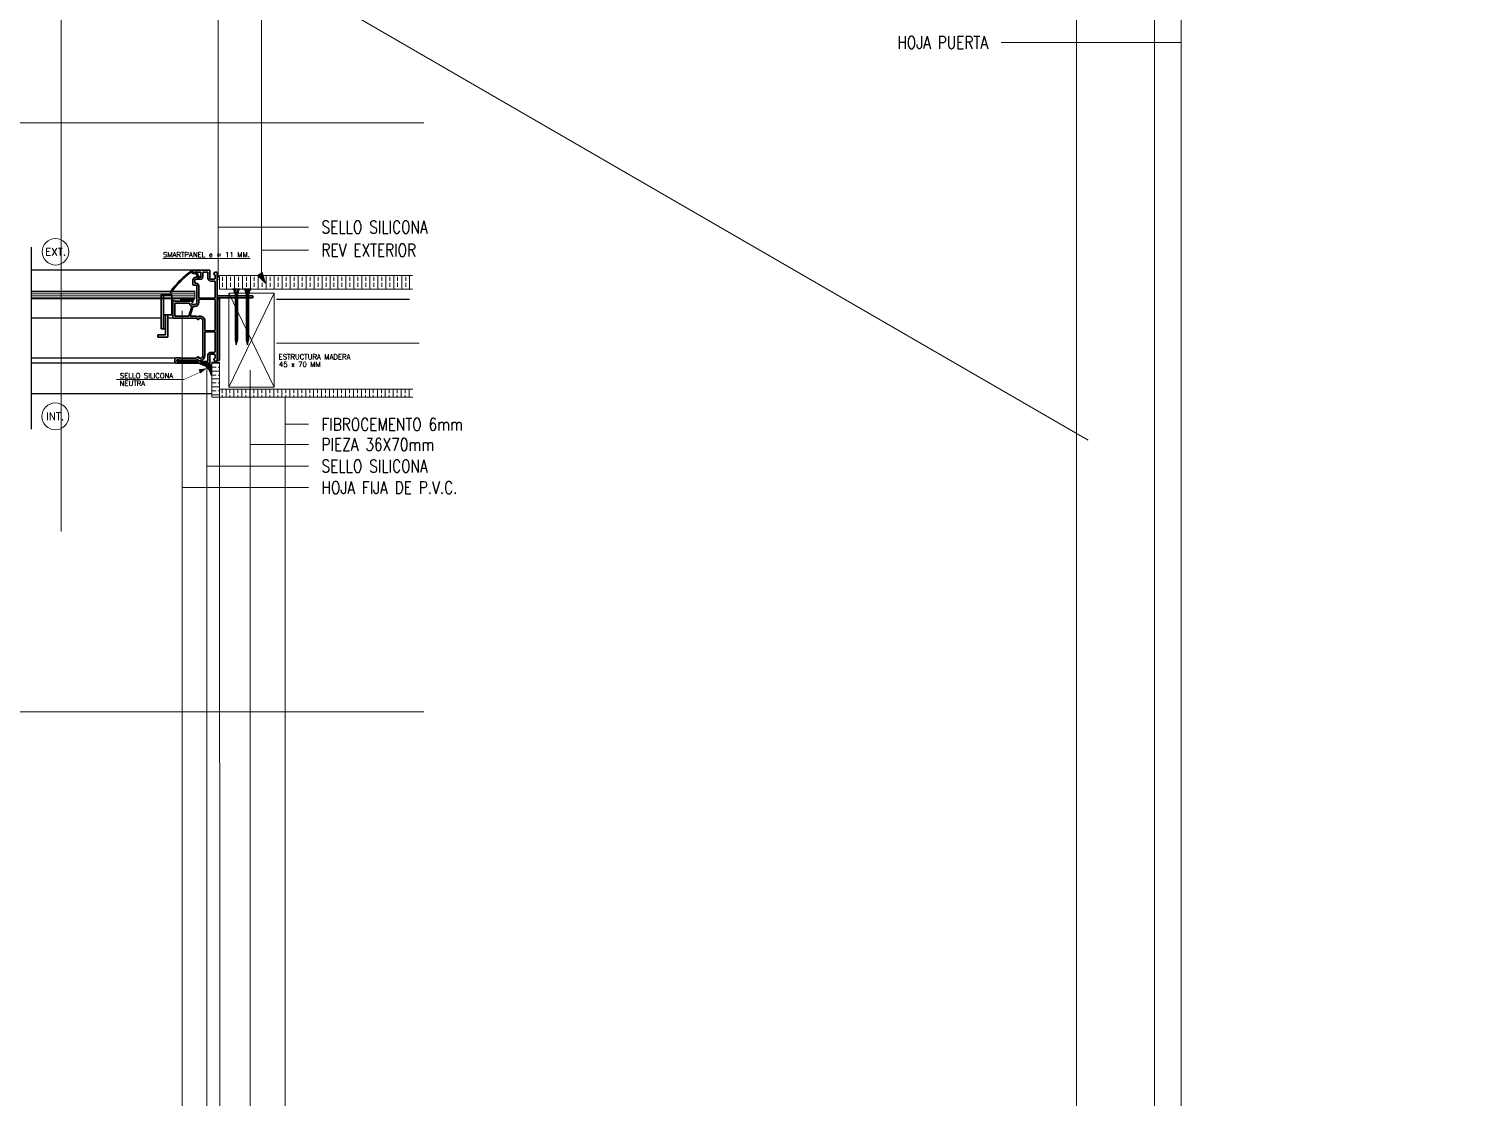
# Model space of a CAD drawing. Header units: metres. Extents: x -2 to 690, y -116 to 73.
# Drawn here: x 183.897 to 185.043, y 31.978 to 32.831 of the extents above; entities that cross this region are included whole.
import ezdxf

# ---------------------------------------------------------------- set-up
doc = ezdxf.new("R2010")
doc.units = ezdxf.units.M
doc.header["$LTSCALE"] = 5
doc.header["$MEASUREMENT"] = 0
doc.layers.get('0').update_dxf_attribs({"color": 30})
for name, color, linetype, lineweight in [('A-ANNO-DIMS', 3, 'Continuous', 18), ('A-ANNO-SYMB', 3, 'Continuous', 18), ('A-ANNO-TEXT', 3, 'Continuous', 18), ('A-DETL-PATT', 8, 'Continuous', 18), ('A-ELEV-MBE1', 7, 'Continuous', 35), ('A-ELEV-MBE2', 4, 'Continuous', 25), ('A-FURN', 8, 'Continuous', 18), ('A-WALL-PATT', 8, 'Continuous', 18), ('A-WALL-STUD', 3, 'Continuous', 18)]:
    doc.layers.add(name, color=color, linetype=linetype, lineweight=lineweight)
doc.styles.add('E-ROMANS', font='romans.shx', dxfattribs={"width": 0.8})
doc.dimstyles.new('E-0100_TICK_12', dxfattribs={"dimscale": 0.001, "dimtxt": 120, "dimasz": 120, "dimexe": 60, "dimexo": 40, "dimgap": 60, "dimtad": 0, "dimzin": 0, "dimdsep": 46, "dimtxsty": 'E-ROMANS', "dimblk": 'OBLIQUE', "dimcen": 60, "dimclrd": 256, "dimclre": 256, "dimclrt": 256, "dimadec": 0, "dimazin": 0, "dimtfac": 1, "dimtmove": 1, "dimatfit": 3, "dimldrblk": 'OPEN90', "dimfxl": 1, "dimtfill": 1, "dimtolj": 1, "dimtzin": 0, "dimlwd": -1, "dimarcsym": 0})

# ---------------------------------------------------------------- blocks, each defined once
blk = doc.blocks.new('_Oblique')
at = {"color": 0, "linetype": 'ByBlock', "lineweight": -2}
blk.add_line((-0.5, -0.5), (0.5, 0.5), dxfattribs=at)

msp = doc.modelspace()

# ---------------------------------------------------------------- hatches: boundary and pattern name
at = {"layer": 'A-DETL-PATT'}
h = msp.add_hatch(dxfattribs=at)
h.set_pattern_fill('LINE', color=256, scale=0.0001, angle=135, style=0)
h.set_pattern_definition([(135, (31.14295422199484, 3.480958203884864), (-0.0002245064030267289, -0.0002245064030267288), [])])
edge = h.paths.add_edge_path()
edge.add_arc((184.0483653946, 32.634514267299), 0.001200719039218501, 213.7430683685643, 326.2569316344491)
edge.add_line((184.0493638366904, 32.63384730432907), (184.0493638366904, 32.63150337312525))
edge.add_arc((184.0483653946001, 32.63150337312525), 0.0009984420903776936, 0, 180)
edge.add_line((184.0473669525097, 32.63150337312525), (184.0473669525097, 32.63384730432907))
h = msp.add_hatch(dxfattribs=at)
h.set_pattern_fill('BRASS', color=256, scale=0.001, angle=-90.00000000000001, style=0)
h.set_pattern_definition([(270, (160.5472077331122, 603.5420675716263), (0.00635, -2.721777511104992e-18), []), (270, (160.5503827331122, 603.5420675716263), (0.00635, -2.721777511104992e-18), [0.003175, -0.0015875])])
h.paths.add_polyline_path([(184.0493638366904, 32.62282751690274), (184.0493638366904, 32.63384730432902), (184.2036899587885, 32.63384730432913), (184.2036899587885, 32.62282751690274)])
h = msp.add_hatch(dxfattribs=at)
h.set_pattern_fill('LINE', color=256, scale=0.0001, angle=315, style=0)
h.set_pattern_definition([(314.9999999999999, (159.9295417337351, 603.471362907139), (0.000224506403026729, 0.0002245064030267287), [])])
edge = h.paths.add_edge_path()
edge.add_line((184.0425852754208, 32.56319065543861), (184.0425852754208, 32.55412360937991))
edge.add_spline(control_points=[(184.0425852754208, 32.55412360938002), (184.0418561410272, 32.55781817759036), (184.0406488608216, 32.55953356452429), (184.0389652578972, 32.56080067329223)], knot_values=[1, 1, 1, 1, 2, 2, 2, 2], weights=[1, 1, 1, 1], degree=3, periodic=0)
edge.add_spline(control_points=[(184.0389652578972, 32.56080067329223), (184.0371408454896, 32.56217375772159), (184.0349678649156, 32.56286239274542), (184.0335583182107, 32.5631906554385)], knot_values=[0, 0, 0, 0, 1, 1, 1, 1], weights=[1, 1, 1, 1], degree=3, periodic=0)
edge.add_line((184.0335583182102, 32.5631906554385), (184.0425852754208, 32.56319065543861))
h = msp.add_hatch(dxfattribs=at)
h.set_pattern_fill('BRASS', color=256, scale=0.001, angle=-1.272221872585407e-14, style=0)
h.set_pattern_definition([(360, (-386.8659945459359, 9.06264763626164), (1.555301434917139e-18, 0.00635), []), (360, (-386.8659945459359, 9.06582263626164), (1.555301434917139e-18, 0.00635), [0.003175, -0.0015875])])
h.paths.add_polyline_path([(184.0492587004053, 32.56480373983997), (184.0432455087879, 32.56480373983997), (184.0432455087877, 32.53688047724919), (184.0492587004053, 32.53688047724919)])
h = msp.add_hatch(dxfattribs=at)
h.set_pattern_fill('BRASS', color=256, scale=0.001, angle=-90.00000000000001, style=0)
h.set_pattern_definition([(270, (160.2103055254598, 603.4524697386784), (0.00635, -2.721777511104992e-18), []), (270, (160.2134805254598, 603.4524697386784), (0.00635, -2.721777511104992e-18), [0.003175, -0.0015875])])
h.paths.add_polyline_path([(184.0492587004115, 32.53679156128153), (184.0492587004115, 32.5432296839546), (184.2035848225095, 32.54322968395471), (184.2035848225095, 32.53679156128153)])

# ---------------------------------------------------------------- linework, layer by layer
at = {"layer": 'A-ANNO-DIMS'}
msp.add_circle((184.0483653946001, 32.63150337312525), 0.0009984420903776936, dxfattribs=at)
msp.add_arc((184.0483653946, 32.63451426729899), 0.001200719039213204, 213.7430683683264, 326.2569316348718, dxfattribs=at)
at = {"layer": 'A-ANNO-SYMB'}
for p, q in [((184.0493638366904, 32.63384730432907), (184.0493638366904, 32.62282751690274)), ((184.0493638366904, 32.63384730432907), (184.2031549023365, 32.63384730432907)), ((183.8992667433929, 32.62133066202424), (184.0296324183953, 32.62133066202424)), ((184.0296324183953, 32.62133066202424), (183.8992667433929, 32.62133066202424)), ((184.0296324183953, 32.62071620207772), (183.8992667433929, 32.62071620207772)), ((184.0296324183953, 32.61912346666706), (183.8992667433929, 32.61912346666706)), ((184.0296324183953, 32.6153108745979), (184.0296324183953, 32.62133066202424)), ((184.0296324183953, 32.6153740823551), (184.0296324183953, 32.61866288629736)), ((184.0493638366904, 32.62282751690274), (184.2031549023365, 32.62282751690274)), ((184.0296324183953, 32.61753073122728), (183.8992667433929, 32.61753073122728)), ((184.0296324183953, 32.61593799581662), (183.8992667433929, 32.61593799581662)), ((183.8992667433929, 32.6153108745979), (184.0296324183953, 32.6153108745979)), ((183.8992667433929, 32.6153108745979), (184.0296324183953, 32.6153108745979)), ((184.0335583182107, 32.5631906554385), (184.0425852754208, 32.5631906554385)), ((184.0425852754208, 32.5631906554385), (184.0359934992241, 32.5631906554385)), ((184.0425852754208, 32.5631906554385), (184.0362483368892, 32.5631906554385)), ((184.0425852754208, 32.55685371690689), (184.0425852754208, 32.5631906554385)), ((184.0425852754208, 32.55659887925632), (184.0425852754208, 32.5631906554385)), ((184.0425852754208, 32.55412360938002), (184.0425852754208, 32.5631906554385)), ((184.0432455087877, 32.56480373983997), (184.0432455087877, 32.53688047724919)), ((184.0432455087877, 32.56480373983997), (184.0492587004053, 32.56480373983997)), ((184.0492587004053, 32.56480373983997), (184.0492587004126, 32.53688047724919)), ((184.0492587004053, 32.54311496074209), (184.2035848225033, 32.54311496074209)), ((184.2035848225033, 32.53667683806891), (184.0432455087877, 32.53688047724919))]:
    msp.add_line(p, q, dxfattribs=at)
msp.add_lwpolyline([(184.2035848225033, 32.54311496074209), (184.0492587004053, 32.54311496074209)], dxfattribs=at)
msp.add_open_spline([(184.0335583182107, 32.5631906554385), (184.0349678649156, 32.56286239274542), (184.0371408454896, 32.56217375772159), (184.0389652578972, 32.56080067329223), (184.0406488608216, 32.55953356452429), (184.0418561410272, 32.55781817759036), (184.0425852754208, 32.55412360938002)], degree=3, knots=[0, 0, 0, 0, 1, 1, 1, 2, 2, 2, 2], dxfattribs=at)
at = {"layer": 'A-ANNO-TEXT'}
for centre, radius, start, end in [((183.9186017956465, 32.6527619752209), 0.01057730889806408, 0, 180), ((183.9186017956465, 32.6527619752209), 0.01057730889806408, 180, 0), ((183.9184471031415, 32.52145410146242), 0.01071215401680092, 0, 180), ((183.9184471031415, 32.52145410146242), 0.01071215401680092, 180, 0)]:
    msp.add_arc(centre, radius, start, end, dxfattribs=at)
at = {"layer": 'A-ELEV-MBE1'}
for p, q in [((184.0280535979262, 32.63743356921388), (184.0280605586602, 32.63609460945501)), ((184.028061274629, 32.63611314911888), (184.0299725313096, 32.63612308499197)), ((184.0307020855332, 32.63536235431585), (184.0280652489826, 32.63534864644081)), ((184.0281819700911, 32.63812043855925), (184.0281819700911, 32.63658563996925)), ((184.0416114577827, 32.63812043855925), (184.0281819700911, 32.63812043855925)), ((184.0281819700911, 32.63006274594719), (184.0281819700911, 32.62686524887014)), ((184.0297167686811, 32.63658563996925), (184.0338095649356, 32.63658563996925)), ((184.0297167686811, 32.63006274594719), (184.0297167686811, 32.62801634782719)), ((184.0299725313096, 32.63612308499197), (184.030428789273, 32.6366351391238)), ((184.030428789273, 32.6366351391238), (184.0308935190194, 32.63664999758968)), ((184.0338095649356, 32.63236494383219), (184.0304841679761, 32.63236494383219)), ((184.0338095649356, 32.63083014524219), (184.0304841679761, 32.63083014524219)), ((184.0324732432062, 32.63196111075141), (184.0307020855332, 32.63536235431585)), ((184.0308935190194, 32.63664999758968), (184.0331513269637, 32.63231421489528)), ((184.0345769642306, 32.63581824067425), (184.0345769642306, 32.63313234312719)), ((184.0361117628206, 32.6362019403072), (184.0361117628206, 32.63313234312719)), ((184.0396929595452, 32.63658563996925), (184.0364954624754, 32.63658563996925)), ((184.0400766591927, 32.63172544440514), (184.0400766591927, 32.6362019403072)), ((184.0416114577827, 32.63172544440514), (184.0416114577827, 32.63812043855925)), ((184.0454484542722, 32.63095804511014), (184.042378857085, 32.63095804511014)), ((184.0457048222677, 32.6364577400722), (184.044936854735, 32.63512758131166)), ((184.044936854735, 32.63512758131166), (184.044936854735, 32.63448808188461)), ((184.044936854735, 32.63448808188461), (184.0454484542722, 32.63448808188461)), ((184.0469832528622, 32.6364577400722), (184.0457048222677, 32.6364577400722)), ((184.0458321539197, 32.63410438225166), (184.0458321539197, 32.63134174477219)), ((184.0473669525097, 32.60652916750897), (184.0473669525097, 32.63607404043925)), ((184.002930825184, 32.5911908017055), (184.002930825184, 32.61826554275959)), ((184.0046469311353, 32.61826554275959), (184.002930825184, 32.61826554275959)), ((184.0046469311353, 32.61826554275959), (184.0046469311353, 32.60241699903182)), ((184.0113914456677, 32.61826554275959), (184.0046469311353, 32.61826554275959)), ((184.0113914456677, 32.60241699903182), (184.0113914456677, 32.61826554275959)), ((184.0289493693861, 32.62609784957514), (184.0306120678586, 32.62609784957514)), ((184.0301004683286, 32.62763264816514), (184.0306120678586, 32.62763264816514)), ((184.0313794671609, 32.62533045028014), (184.0313794671609, 32.61228466223603)), ((184.0329142657509, 32.62533045028014), (184.0329142657509, 32.61599375884308)), ((184.0454484542722, 32.62942324652014), (184.042378857085, 32.62942324652014)), ((184.0458321539197, 32.61599375884308), (184.0458321539197, 32.62903954688719)), ((184.0046469311353, 32.5911908017055), (184.0046469311353, 32.60743348853922)), ((184.0121944847349, 32.61356366106103), (184.0121944847349, 32.60051787301692)), ((184.0130897839124, 32.61394736069398), (184.0125781843824, 32.61394736069398)), ((184.0134734835672, 32.61330786129603), (184.0134734835672, 32.61356366106103)), ((184.0281819700911, 32.61330786129603), (184.0134734835672, 32.61330786129603)), ((184.0137292833322, 32.61138936304398), (184.0137292833322, 32.60166897194487)), ((184.0252433197464, 32.61177306270603), (184.0141129829797, 32.61177306270603)), ((184.0187456720458, 32.614537319348), (184.0184708374807, 32.61469599514877)), ((184.0285076887529, 32.6153108745979), (184.018474709709, 32.6153108745979)), ((184.018474709709, 32.6153108745979), (184.018474709709, 32.6138074511886)), ((184.0187459044253, 32.61396402551819), (184.018474709709, 32.6138074511886)), ((184.018474709709, 32.6138074511886), (184.0285076887529, 32.6138074511886)), ((184.019016709485, 32.6138074511886), (184.018745672104, 32.61396393468514)), ((184.018745709597, 32.61453756606117), (184.018745709597, 32.613964181311)), ((184.019242470248, 32.61482410255613), (184.0187459044908, 32.61453741018105)), ((184.0197388035092, 32.61453731923158), (184.019242237752, 32.61482401160666)), ((184.019242275245, 32.6153108745979), (184.019242275245, 32.61482425843625)), ((184.0197390358888, 32.61396402563461), (184.0194678409978, 32.6138074511886)), ((184.0200098407738, 32.6138074511886), (184.0197388035674, 32.61396393459783)), ((184.0197388408858, 32.61453756606117), (184.0197388408858, 32.613964181311)), ((184.0202356017114, 32.61482410264345), (184.0197390359542, 32.61453741026836)), ((184.0207319349727, 32.61453731914427), (184.0202353692155, 32.61482401151935)), ((184.0202354065266, 32.6153108745979), (184.0202354065266, 32.61482425843625)), ((184.0207321673522, 32.61396402572192), (184.0204609722867, 32.6138074511886)), ((184.0210029720627, 32.6138074511886), (184.0207319350309, 32.61396393448141)), ((184.0207319721747, 32.61453756606117), (184.0207319721747, 32.613964181311)), ((184.0212287331749, 32.61482410275986), (184.0207321674177, 32.61453741038478)), ((184.0217250664362, 32.61453731902785), (184.021228500679, 32.61482401140294)), ((184.0212285378155, 32.6153108745979), (184.0212285378155, 32.61482425843625)), ((184.021725298823, 32.61396402583834), (184.0214541035682, 32.6138074511886)), ((184.0219961033443, 32.6138074511886), (184.0217250664944, 32.6139639343941)), ((184.0217251034562, 32.61453756606117), (184.0217251034562, 32.613964181311)), ((184.0222218646384, 32.61482410287628), (184.0217252988812, 32.61453741047209)), ((184.0227181978996, 32.61453731894054), (184.0222216321424, 32.61482401131563)), ((184.022221669097, 32.6153108745979), (184.022221669097, 32.61482425843625)), ((184.0227184302865, 32.61396402592565), (184.0224472348571, 32.6138074511886)), ((184.0229892346331, 32.6138074511886), (184.0227181979579, 32.61396393427768)), ((184.0227182347451, 32.61453756606117), (184.0227182347451, 32.613964181311)), ((184.0232149961019, 32.61482410296359), (184.0227184303447, 32.6145374105885)), ((184.0237113293631, 32.61453731882413), (184.0232147636059, 32.61482401119921)), ((184.0232148003859, 32.6153108745979), (184.0232148003859, 32.61482425843625)), ((184.0237115617499, 32.61396402604206), (184.0234403661387, 32.6138074511886)), ((184.0239823659147, 32.6138074511886), (184.0237113294213, 32.61396393419037)), ((184.0237113660267, 32.61453756606117), (184.0237113660267, 32.613964181311)), ((184.0242081275653, 32.61482410308), (184.0237115618081, 32.61453741070492)), ((184.0247044608266, 32.61453731873682), (184.0242078950694, 32.6148240111119)), ((184.0242079316747, 32.6153108745979), (184.0242079316747, 32.61482425843625)), ((184.0247046932134, 32.61396402615848), (184.0244334974275, 32.6138074511886)), ((184.0249754972035, 32.6138074511886), (184.0247044608921, 32.61396393407396)), ((184.0247044973155, 32.61453756606117), (184.0247044973155, 32.613964181311)), ((184.0252012590288, 32.61482410316732), (184.0247046932716, 32.61453741079223)), ((184.0250337787664, 32.60155678904759), (184.0272837338933, 32.60891606065471)), ((184.0256975922901, 32.6145373186204), (184.0252010265329, 32.61482401099548)), ((184.0252010629563, 32.6153108745979), (184.0252010629563, 32.61482425843625)), ((184.0256978246769, 32.61396402624579), (184.0254266287164, 32.6138074511886)), ((184.0259686284851, 32.6138074511886), (184.0256975923556, 32.61396393398665)), ((184.0256976286044, 32.61453756606117), (184.0256976286044, 32.613964181311)), ((184.0261943904923, 32.61482410328373), (184.0256978247351, 32.61453741090865)), ((184.0280946008359, 32.60894354832036), (184.0259048374071, 32.60178115487125)), ((184.0266907237535, 32.61453731853309), (184.0261941579963, 32.61482401090817)), ((184.0261941942452, 32.6153108745979), (184.0261941942452, 32.61482425843625)), ((184.0266909561404, 32.6139640263622), (184.0264197599979, 32.6138074511886)), ((184.026961759774, 32.6138074511886), (184.026690723819, 32.61396393387023)), ((184.026690759886, 32.61453756606117), (184.026690759886, 32.613964181311)), ((184.027187521963, 32.61482410337104), (184.0266909561986, 32.61453741099596)), ((184.0276838552243, 32.61453731841667), (184.0271872894598, 32.61482401079176)), ((184.0271873255267, 32.6153108745979), (184.0271873255267, 32.61482425843625)), ((184.0272711540536, 32.6117575458533), (184.0281819700911, 32.61266836186898)), ((184.0276840876038, 32.61396402644952), (184.0274128912868, 32.6138074511886)), ((184.0279548910628, 32.6138074511886), (184.0276838552825, 32.61396393375382)), ((184.0276838911748, 32.61453756606117), (184.0276838911748, 32.613964181311)), ((184.0281806534265, 32.61482410348746), (184.027684087662, 32.61453741111237)), ((184.0298446685636, 32.61074986364603), (184.0279261703261, 32.61074986364603)), ((184.0285038165246, 32.61463729816516), (184.0281804209233, 32.61482401067534)), ((184.0281804568156, 32.6153108745979), (184.0281804568156, 32.61482425843625)), ((184.0281819700911, 32.61266836186898), (184.0281819700911, 32.61330786129603)), ((184.0298446685636, 32.60921506505603), (184.0284615346325, 32.60921506505603)), ((184.0285076887529, 32.6138074511886), (184.0285076887529, 32.6153108745979)), ((184.0329142657509, 32.61445896022398), (184.0329142657509, 32.61228466223603)), ((184.0332979653984, 32.61561005918103), (184.0454484542722, 32.61561005918103)), ((184.0454484542722, 32.61484265988603), (184.0332979653984, 32.61484265988603)), ((184.0458321539197, 32.59015798249076), (184.0458321539197, 32.61445896022398)), ((184.07537702685, 32.61764824219191), (184.0477506521572, 32.61764824219191)), ((184.0477506521572, 32.61611344357281), (184.07537702685, 32.61611344357281)), ((184.0477552825621, 32.6150978371201), (184.0477552825621, 32.58570333984009)), ((184.0492867793662, 32.6150978371201), (184.0477552825621, 32.6150978371201)), ((184.0492867793662, 32.58570333984009), (184.0492867793662, 32.6150978371201)), ((184.0046469311353, 32.60241699903182), (184.0113914456677, 32.60241699903182)), ((184.0063630370867, 32.58644336800118), (184.0063630370867, 32.60241699903182)), ((184.008079143038, 32.60241699903182), (184.008079143038, 32.58464067176593)), ((184.0129618840299, 32.59975047372192), (184.0305536935273, 32.59975047372192)), ((184.0141129829797, 32.60128527231192), (184.0246668449697, 32.60128527231192)), ((184.0262717712037, 32.60128527231192), (184.0305536935273, 32.60128527231192)), ((184.0305536935273, 32.59975047372192), (184.0323259262885, 32.59872727466192)), ((184.0313210928296, 32.60107964827822), (184.0315872989529, 32.6009259541219)), ((184.0323259262885, 32.59872727466192), (184.0329654257082, 32.59872727466192)), ((184.0329654257082, 32.60128527231192), (184.0341165246507, 32.60128527231192)), ((184.0329654257082, 32.59975047372192), (184.0341165246507, 32.59975047372192)), ((184.0329654257082, 32.59872727466192), (184.0329654257082, 32.59975047372192)), ((184.036162922778, 32.59770407560192), (184.036162922778, 32.56994980102665)), ((184.037697721368, 32.59770407560192), (184.037697721368, 32.59015798249076)), ((184.0473669525097, 32.56585700475754), (184.0473669525097, 32.60652916750897)), ((184.0000736917143, 32.58644336800118), (184.0000736917143, 32.58464067176593)), ((184.0063630370867, 32.58644336800118), (184.0000736917143, 32.58644336800118)), ((184.008079143038, 32.58464067176593), (184.0000736917143, 32.58464067176593)), ((184.0063630370867, 32.5911908017055), (184.002930825184, 32.5911908017055)), ((184.037697721368, 32.58862318390076), (184.037697721368, 32.56994980102665)), ((184.0380814210155, 32.58977428285781), (184.0454484542722, 32.58977428285781)), ((184.0454484542722, 32.58900688356281), (184.0380814210155, 32.58900688356281)), ((184.0458321539197, 32.57289149830959), (184.0458321539197, 32.58862318390076)), ((184.042378857085, 32.57250779867665), (184.0454484542722, 32.57250779867665)), ((184.0137804432823, 32.56739180334754), (184.0137804432823, 32.56547330512459)), ((184.0172337401171, 32.56815920264254), (184.0145478425773, 32.56815920264254)), ((184.0153152418796, 32.56572910488959), (184.0153152418796, 32.56624070441959)), ((184.0154431417621, 32.56381060663754), (184.0416114577827, 32.56381060663754)), ((184.0156989415271, 32.56662440405254), (184.0166603246842, 32.56662440405254)), ((184.0325817260607, 32.56534540522754), (184.0156989415271, 32.56534540522754)), ((184.0305536935273, 32.56790340287754), (184.0175954956146, 32.56790340287754)), ((184.0176174397646, 32.56636860428754), (184.0305536935273, 32.56636860428754)), ((184.0323259262885, 32.56892660196664), (184.0305536935273, 32.56790340287754)), ((184.0313210928296, 32.56657422832124), (184.0315872989529, 32.56672792250667)), ((184.0329654257082, 32.56892660196664), (184.0323259262885, 32.56892660196664)), ((184.0329654257082, 32.56790340287754), (184.0329654257082, 32.56892660196664)), ((184.0341165246507, 32.56790340287754), (184.0329654257082, 32.56790340287754)), ((184.0329654257082, 32.56602366618373), (184.0329654257082, 32.56572910488959)), ((184.0337328250032, 32.56598490465459), (184.0337328250032, 32.56572910488959)), ((184.0341165246507, 32.56534540522754), (184.0396929595452, 32.56534540522754)), ((184.0400766591927, 32.56572910488959), (184.0400766591927, 32.57020560079165)), ((184.0416114577827, 32.56381060663754), (184.0416114577827, 32.57020560079165)), ((184.042378857085, 32.57097300008665), (184.0454484542722, 32.57097300008665)), ((184.044936854735, 32.56744296331218), (184.044936854735, 32.56680346388513)), ((184.0454484542722, 32.56744296331218), (184.044936854735, 32.56744296331218)), ((184.044936854735, 32.56680346388513), (184.0457048222677, 32.56547330512459)), ((184.0457048222677, 32.56547330512459), (184.0469832528622, 32.56547330512459)), ((184.0458321539197, 32.57058930042459), (184.0458321539197, 32.56782666297423))]:
    msp.add_line(p, q, dxfattribs=at)
msp.add_lwpolyline([(184.0477552825621, 32.6150978371201), (184.0492867793662, 32.6150978371201), (184.0492867793662, 32.56638843802413), (184.0477552825621, 32.56638843802413)], close=True, dxfattribs=at)
for centre, radius, start, end in [((184.0694295064978, 32.57882901549795), 0.07253506653438284, 125.8893070598312, 144.7533772434893), ((184.0694444334435, 32.57881164357497), 0.07185558241815339, 126.957467751788, 144.7314790064176), ((184.0262655828889, 32.63472536700193), 0.001504946854792072, 37.69827882614045, 90.84929487576778), ((184.027416991697, 32.63705633390092), 0.0007399824036103619, 30.52510634984481, 133.4686853733972), ((184.0280612746416, 32.63611314912118), 0.0007645130108133163, 217.6982775993748, 270.2978549537189), ((184.0289493693861, 32.63658563996925), 0.0007673992950003594, 180, 0), ((184.0304841679761, 32.63006274594719), 0.002302197885001078, 90, 180), ((184.0304841679761, 32.63006274594719), 0.0007673992950003594, 90, 180), ((184.0328122850849, 32.63213766282335), 0.0003822564972079222, 207.5077167111465, 27.50771671233407), ((184.0338095649356, 32.63581824067425), 0.0007673992950003594, 0, 90), ((184.0338095649356, 32.63313234312719), 0.0007673992950003594, 270, 0), ((184.0338095649356, 32.63313234312719), 0.002302197885001078, 270, 0), ((184.0364954624791, 32.63620194031083), 0.0003836996584141161, 90.00000054324242, 180.0000005432391), ((184.0396929595379, 32.63620194031447), 0.0003836996547761374, 359.9999989135201, 89.99999891352171), ((184.0423788570813, 32.63172544440878), 0.002302197888639057, 180.0000000905398, 270.0000000905414), ((184.0423788570813, 32.63172544440878), 0.0007673992986383382, 180.0000002716195, 270.0000002716179), ((184.0454484542795, 32.63410438224438), 0.0003836996402242221, 1.086478293409936e-06, 90.00000108647829), ((184.045448454265, 32.63134174476492), 0.0003836996547761374, 270.0000010864783, 1.086478293409936e-06), ((184.0469832528695, 32.63607404043197), 0.0003836996402242221, 1.086478293409936e-06, 90.00000108647829), ((184.0104900271522, 32.62050325360241), 0.0003511542704313614, 141.3687086949001, 324.9748824726216), ((184.0289493693861, 32.62686524887014), 0.0007673992950003594, 180, 270), ((184.0301004683359, 32.62801634781992), 0.0003836996547761374, 179.9999989135201, 269.9999989135217), ((184.0306120678622, 32.6253304502765), 0.002302197888639057, 9.053985778416132e-08, 90.0000000905415), ((184.0306120678622, 32.6253304502765), 0.0007673992986383382, 2.71619573352484e-07, 90.00000027161795), ((184.0454484542795, 32.62903954687992), 0.0003836996402242221, 1.086478293409936e-06, 90.00000108647829), ((184.0125781843751, 32.61356366105375), 0.0003836996402242221, 89.99999891352171, 179.9999989135201), ((184.0130897839233, 32.61356366105012), 0.000383699643862201, 1.6297190685589e-06, 90.0000016297207), ((184.014112982987, 32.61138936305125), 0.0003836996547761374, 90.00000108647829, 180.0000010864782), ((184.0252433197416, 32.6113893630504), 0.0003836996556343905, 2.729401930464852, 89.99999929416072), ((184.0279261703244, 32.61151726292378), 0.002302197890260582, 182.7294025113808, 247.9260049003426), ((184.0269168000944, 32.60902824357348), 0.0003836996482480768, 343.0000002299221, 67.92600525513178), ((184.0275424707063, 32.6114862292121), 0.0003836996818697284, 135.0000012266618, 178.0802156150563), ((184.0279261703121, 32.61151726293421), 0.0007673992882022529, 181.3574627132818, 270.0000010420478), ((184.0284615346386, 32.6088313654052), 0.0003836996508237434, 90.00000091406518, 163.0000009141972), ((184.0298446685672, 32.61228466223967), 0.001534798593638698, 269.9999998641878, 359.9999998641894), ((184.0298446685672, 32.61228466223967), 0.003069597183639416, 269.9999999320939, 359.9999999320939), ((184.0332979654056, 32.61599375883581), 0.0003836996547761374, 179.9999989135201, 269.9999989135217), ((184.0332979654056, 32.61445896023125), 0.0003836996547761374, 90.00000108647829, 180.0000010864782), ((184.045448454265, 32.61599375883581), 0.0003836996547761374, 270.0000010864783, 1.086478293409936e-06), ((184.045448454265, 32.61445896023125), 0.0003836996547761374, 359.9999989135201, 89.99999891352171), ((184.04775065215, 32.61803194183214), 0.0003836996402242221, 180.0000010864782, 270.0000010864783), ((184.04775065215, 32.61572974393258), 0.0003836996402242221, 89.99999891352171, 179.9999989135201), ((184.07537702685, 32.61688084288236), 0.0007673993095522746, 270, 90), ((184.0129618840299, 32.60051787301692), 0.0007673992950003594, 180, 270), ((184.0141129829724, 32.60166897195214), 0.0003836996402242221, 180.0000010864782, 270.0000010864783), ((184.0246668449636, 32.60166897196275), 0.0003836996508237434, 270.0000009140651, 343.0000009141971), ((184.0262717712012, 32.60166897195487), 0.000383699642970068, 163.0000003673012, 270.000000367377), ((184.030553693508, 32.59975047370214), 0.001534798609773869, 59.99999927721019, 89.99999927658655), ((184.0317791487844, 32.60125824775952), 0.0003836996474329478, 239.9999986676706, 308.1947358923096), ((184.0329654257091, 32.59975047371743), 0.001534798594482467, 90.00000003355247, 128.1947372572119), ((184.0341165246544, 32.59770407559828), 0.003581196713639656, 5.820384533753294e-08, 90.0000000582071), ((184.0341165246544, 32.59770407559828), 0.002046398123638937, 1.018575435626811e-07, 90.00000010185593), ((184.0380814210082, 32.59015798249803), 0.0003836996402242221, 180.0000010864782, 270.0000010864783), ((184.0380814210228, 32.58862318390803), 0.0003836996547761374, 90.00000108647829, 180.0000010864782), ((184.0454484542795, 32.59015798249803), 0.0003836996402242221, 269.9999989135217, 359.9999989135201), ((184.045448454265, 32.58862318390803), 0.0003836996547761374, 359.9999989135201, 89.99999891352171), ((184.0423788570813, 32.57020560078801), 0.002302197888639057, 89.99999990945851, 179.9999999094601), ((184.0454484542795, 32.57289149831687), 0.0003836996402242221, 269.9999989135217, 359.9999989135201), ((184.0145478425773, 32.56739180334754), 0.0007673992950003594, 90, 180), ((184.0154431417657, 32.56547330512095), 0.001662698483414715, 179.9999998746359, 269.9999998746359), ((184.0156989415198, 32.56624070441232), 0.0003836996402242221, 89.99999891352171, 179.9999989135201), ((184.0156989415343, 32.56572910488232), 0.0003836996547761374, 179.9999989135201, 269.9999989135217), ((184.0166603247169, 32.56624070441374), 0.0003836996388071061, 60.07357001306141, 90.00000488066813), ((184.0176174397972, 32.56790340288646), 0.001534798598923143, 240.0735639157383, 269.9999987825492), ((184.0172337401174, 32.56777550299456), 0.0003836996479693217, 19.47122068399856, 90.0000000496024), ((184.030553693508, 32.56790340289729), 0.001534798609755583, 270.0000007232115, 300.0000007229473), ((184.0317791487629, 32.56639562885446), 0.0003836996492865651, 51.8052602412569, 119.9999974661854), ((184.0329654257069, 32.56790340287478), 0.001534798587408597, 231.8052626417475, 258.4630408324645), ((184.0325817260535, 32.56572910488232), 0.0003836996547761374, 270.0000010864783, 1.086478293409936e-06), ((184.0325817260631, 32.56602366617737), 0.000383699645146507, 9.517294379976803e-07, 78.46304191950148), ((184.0341165246435, 32.56598490464732), 0.0003836996402242221, 89.99999891352171, 179.9999989135201), ((184.034116524658, 32.56572910488232), 0.0003836996547761374, 179.9999989135201, 269.9999989135217), ((184.0341165246398, 32.56994980101573), 0.003581196728191571, 270.0000001746148, 1.746131644565957e-07), ((184.0341165246398, 32.56994980101573), 0.002046398138190852, 270.0000003055742, 3.055726306880433e-07), ((184.0396929595379, 32.56572910488232), 0.0003836996547761374, 270.0000010864783, 1.086478293409936e-06), ((184.0423788570813, 32.57020560078801), 0.0007673992986383382, 89.99999972838205, 179.9999997283804), ((184.045448454265, 32.57058930043187), 0.0003836996547761374, 359.9999989135201, 89.99999891352171), ((184.045448454265, 32.56782666296696), 0.0003836996547761374, 270.0000010864783, 1.086478293409936e-06), ((184.0469832528695, 32.56585700476482), 0.0003836996402242221, 269.9999989135217, 359.9999989135201)]:
    msp.add_arc(centre, radius, start, end, dxfattribs=at)
at = {"layer": 'A-ELEV-MBE2'}
for p, q in [((183.8992667433929, 32.6562997773921), (183.8992667433929, 32.51127884552026)), ((184.0281819700911, 32.63812043855925), (183.8992667433929, 32.63812043855925)), ((184.0596295459334, 32.623125396441), (184.0659121609358, 32.623125396441)), ((184.061237214032, 32.61936302931773), (184.0643044928372, 32.61936302931773)), ((184.0617675555266, 32.61936302931773), (184.0617675555266, 32.58234408736954)), ((184.0634767288582, 32.61936302931773), (184.0617675555266, 32.61765385597156)), ((184.062770853431, 32.62036831147763), (184.062770853431, 32.58234408736954)), ((184.0627743344164, 32.61936302931773), (184.0627743344164, 32.623125396441)), ((184.0637741513354, 32.61936302931773), (184.0637741513354, 32.58234408736954)), ((184.0684397251323, 32.623125396441), (184.0747223401347, 32.623125396441)), ((184.0700473932309, 32.61936302931773), (184.0731146720362, 32.61936302931773)), ((184.0705777347255, 32.61936302931773), (184.0705777347255, 32.58234408736954)), ((184.0722869080571, 32.61936302931773), (184.0705777347255, 32.61765385597156)), ((184.0715810326299, 32.62036831147763), (184.0715810326299, 32.58234408736954)), ((184.0715845136226, 32.61936302931773), (184.0715845136226, 32.623125396441)), ((184.0725843305343, 32.61936302931773), (184.0725843305343, 32.58234408736954)), ((184.0637741513354, 32.61773682895492), (184.0617675555266, 32.61573023314615)), ((184.0637741513354, 32.61581320612951), (184.0617675555266, 32.61380661032073)), ((184.0637741513354, 32.61388958330409), (184.0617675555266, 32.61188298749531)), ((184.0637741513354, 32.61196596047868), (184.0617675555266, 32.6099593646699)), ((184.0637741513354, 32.61004233765326), (184.0617675555266, 32.60803574184448)), ((184.0637741513354, 32.60811871482785), (184.0617675555266, 32.60611211901907)), ((184.0725843305343, 32.61773682895492), (184.0705777347255, 32.61573023314615)), ((184.0725843305343, 32.61581320612951), (184.0705777347255, 32.61380661032073)), ((184.0725843305343, 32.61388958330409), (184.0705777347255, 32.61188298749531)), ((184.0725843305343, 32.61196596047868), (184.0705777347255, 32.6099593646699)), ((184.0725843305343, 32.61004233765326), (184.0705777347255, 32.60803574184448)), ((184.0725843305343, 32.60811871482785), (184.0705777347255, 32.60611211901907)), ((184.0948208015786, 32.61480547203011), (184.2008409079195, 32.61480547203011)), ((184.002930825184, 32.59975047372192), (183.8992667433929, 32.59975047372192)), ((184.0129618840299, 32.59975047372192), (184.008079143038, 32.59975047372192)), ((184.0637741513354, 32.60619509200243), (184.0617675555266, 32.60418849619365)), ((184.0637741513354, 32.60427146917701), (184.0617675555266, 32.60226487336823)), ((184.0637741513354, 32.6023478463516), (184.0617675555266, 32.60034125054282)), ((184.0637741513354, 32.60042422352618), (184.0617675555266, 32.5984176277174)), ((184.0637741513354, 32.59850060070077), (184.0617675555266, 32.59649400489199)), ((184.0637741513354, 32.59657697787535), (184.0617675555266, 32.59457038206657)), ((184.0725843305343, 32.60619509200243), (184.0705777347255, 32.60418849619365)), ((184.0725843305343, 32.60427146917701), (184.0705777347255, 32.60226487336823)), ((184.0725843305343, 32.6023478463516), (184.0705777347255, 32.60034125054282)), ((184.0725843305343, 32.60042422352618), (184.0705777347255, 32.5984176277174)), ((184.0725843305343, 32.59850060070077), (184.0705777347255, 32.59649400489199)), ((184.0725843305343, 32.59657697787535), (184.0705777347255, 32.59457038206657)), ((184.0637741513354, 32.59465335504994), (184.0617675555266, 32.59264675924116)), ((184.0637741513354, 32.59272973222452), (184.0617675555266, 32.59072313641574)), ((184.0637741513354, 32.5908061093991), (184.0617675555266, 32.58879951359032)), ((184.0637741513354, 32.58888248657369), (184.0617675555266, 32.58687589076491)), ((184.0637741513354, 32.58695886374827), (184.0617675555266, 32.58495226793949)), ((184.0637741513354, 32.58503524092286), (184.0617675555266, 32.58302864511408)), ((184.0725843305343, 32.59465335504994), (184.0705777347255, 32.59264675924116)), ((184.0725843305343, 32.59272973222452), (184.0705777347255, 32.59072313641574)), ((184.0725843305343, 32.5908061093991), (184.0705777347255, 32.58879951359032)), ((184.0725843305343, 32.58888248657369), (184.0705777347255, 32.58687589076491)), ((184.0725843305343, 32.58695886374827), (184.0705777347255, 32.58495226793949)), ((184.0725843305343, 32.58503524092286), (184.0705777347255, 32.58302864511408)), ((184.0617675555266, 32.58234408736954), (184.062770853431, 32.57856426202253)), ((184.0637741513354, 32.58311161806834), (184.06202745923, 32.58136492598479)), ((184.0633563975723, 32.58077024147989), (184.0624309543207, 32.57984479822827)), ((184.062770853431, 32.57856426202253), (184.0637741513354, 32.58234408736954)), ((184.062770853431, 32.58234408736954), (184.062770853431, 32.57856426202253)), ((184.0705777347255, 32.58234408736954), (184.0715810326299, 32.57856426202253)), ((184.0725843305343, 32.58311161806834), (184.0708376384289, 32.58136492598479)), ((184.0721665767713, 32.58077024147989), (184.0712411335196, 32.57984479822827)), ((184.0715810326299, 32.57856426202253), (184.0725843305343, 32.58234408736954)), ((184.0715810326299, 32.58234408736954), (184.0715810326299, 32.57856426202253)), ((184.0140376898569, 32.56796507980236), (183.8992667433929, 32.56796507980236)), ((184.0154431417621, 32.56381060663754), (183.8992667433929, 32.56381060663754)), ((183.8992667433929, 32.53983367956736), (184.0432455087877, 32.53983367956736))]:
    msp.add_line(p, q, dxfattribs=at)
for centre, radius, start, end in [((184.0584816111086, 32.62041021756423), 0.00294787223175798, 339.1921345668272, 67.08212486114836), ((184.0444789951404, 32.61873378879063), 0.01765874498357076, 2.042073799537563, 14.4001887741602), ((184.0810696736998, 32.61873378879063), 0.01765874498357087, 165.5998112258398, 177.9579262004625), ((184.0670600957606, 32.62041021756423), 0.002947872231753484, 112.9178751387668, 200.8078654332423), ((184.0672917903076, 32.62041021756423), 0.00294787223175798, 339.1921345668272, 67.08212486114836), ((184.0532891743393, 32.61873378879063), 0.01765874498357076, 2.042073799537563, 14.4001887741602), ((184.0898798528987, 32.61873378879063), 0.01765874498357087, 165.5998112258398, 177.9579262004625), ((184.0758702749595, 32.62041021756423), 0.002947872231753484, 112.9178751387668, 200.8078654332423)]:
    msp.add_arc(centre, radius, start, end, dxfattribs=at)
at = {"layer": 'A-FURN'}
for p, q in [((184.0041826325694, 32.64727974829058), (184.0738022271987, 32.64727974829058)), ((183.9672122570635, 32.55093146913479), (184.0210338882105, 32.55093146913479))]:
    msp.add_line(p, q, dxfattribs=at)
at = {"layer": 'A-FURN', "const_width": 0.0004013191997502997}
for points in [[(184.0792286707898, 32.63382886429324), (184.0834861959131, 32.6364819094138)], [(184.0863080827701, 32.62721073997583), (184.0792286707898, 32.63382886429324)], [(184.0863080827701, 32.62721073997583), (184.0834861959131, 32.6364819094138)], [(184.0210338882105, 32.55093146913479), (184.0355421804467, 32.55735005233308)], [(184.0386785117533, 32.55962240591465), (184.0329333048975, 32.55872632820704)], [(184.0341510559959, 32.55597377645913), (184.0329333048975, 32.55872632820704)], [(184.0386785117533, 32.55962240591465), (184.0341510559959, 32.55597377645913)]]:
    msp.add_lwpolyline(points, dxfattribs=at)
at = {"layer": 'A-FURN'}
for points in [[(184.0863080827701, 32.62721073997583), (184.0792286707898, 32.63382886429324), (184.0834861959131, 32.6364819094138)], [(184.0386785117533, 32.55962240591465), (184.0341510559959, 32.55597377645913), (184.0329333048975, 32.55872632820704)]]:
    msp.add_solid(points, dxfattribs=at)
at = {"layer": 'A-WALL-PATT', "ltscale": 0.075}
msp.add_line((184.0948208015786, 32.57980547203017), (184.208560261801, 32.57980547203008), dxfattribs=at)
at = {"layer": 'A-WALL-STUD'}
for p, q in [((184.0928208015786, 32.54480547203016), (184.0568208015786, 32.61980547203015)), ((184.0928208015786, 32.61980547203015), (184.0568208015786, 32.54480547203016))]:
    msp.add_line(p, q, dxfattribs=at)
msp.add_lwpolyline([(184.0928208015786, 32.54480547203016), (184.0568208015786, 32.54480547203016), (184.0568208015786, 32.61980547203015), (184.0928208015786, 32.61980547203015), (184.0928208015786, 32.54480547203016)], dxfattribs=at)

# ---------------------------------------------------------------- texts
at = {"layer": 'A-ANNO-TEXT', "style": 'E-ROMANS'}
for s, height, p in [('EXT.', 0.006, (183.9103440787844, 32.64972339166167)), ('SMARTPANEL e = 11 MM.', 0.00401319161671219, (184.0043775003457, 32.64845381760913)), ('ESTRUCTURA MADERA', 0.00401319161671219, (184.0964709723733, 32.56693410910609)), ('45 x 70 MM', 0.00401319161671219, (184.0967624940996, 32.5608858927916)), ('NEUTRA', 0.00401319161671219, (183.9697901215611, 32.54578490849125)), ('SELLO SILICONA', 0.00401319161671219, (183.9699699387008, 32.55187631522947)), ('INT.', 0.006, (183.9111829437486, 32.5184526889371))]:
    msp.add_text(s, height=height, dxfattribs=at).set_placement(p)
at = {"layer": 'A-ANNO-TEXT', "char_height": 0.01, "style": 'E-ROMANS'}
for s, insert, attachment_point in [('HOJA PUERTA', (184.6621296790487, 32.81960997950096), 6), ('SELLO SILICONA', (184.1306892977906, 32.67242523091766), 4), ('REV EXTERIOR', (184.1306892977906, 32.65405134418341), 4), ('FIBROCEMENTO 6mm', (184.1306892977906, 32.51509504571313), 4), ('PIEZA 36X70mm', (184.1306892977906, 32.49905117483713), 4), ('SELLO SILICONA', (184.1306892977906, 32.48181974257372), 4), ('HOJA FIJA DE P.V.C.', (184.1306892977906, 32.46465624387668), 4)]:
    msp.add_mtext(s, dxfattribs=dict(at, insert=insert, attachment_point=attachment_point))

# ---------------------------------------------------------------- leaders
at = {"layer": 'A-ANNO-TEXT', "annotation_type": 0, "has_hookline": 1, "hookline_direction": 1}
for points, horizontal_direction in [([(184.0483653946, 32.63331354825977), (184.0483653946, 32.67239083400928), (184.1203579653822, 32.67239083400928)], (-1, 0, 0)), ([(184.0829588482844, 32.63384730432907), (184.0829588482844, 32.65401694727503), (184.1203579653822, 32.65401694727503)], (-1, 0, 0)), ([(183.9231368280585, 33.42961691518649), (183.9231368280585, 33.36965064347533), (183.9758033253352, 33.36965064347533)], (-1, 0, 0)), ([(183.2309565535227, 33.40647977545936), (183.2590011866198, 33.34214634003777), (183.3116676838966, 33.34214634003777)], (-1, 0, 0)), ([(183.1969363848805, 32.60696252949637), (183.2154124938116, 32.62869044109854), (183.3115420015675, 32.62869044109854)], (-1, 0, 0)), ([(183.1969363848805, 33.30860447896799), (183.2154124938116, 33.28687656736582), (183.3115420015675, 33.28687656736582)], (-1, 0, 0)), ([(183.2028723483923, 32.39498005901671), (183.2154124938116, 32.41267005086274), (183.3115420015675, 32.41267005086274)], (-1, 0, 0)), ([(183.1969363848805, 33.18537056851142), (183.2154124938116, 33.16364265690925), (183.3115420015675, 33.16364265690925)], (-1, 0, 0)), ([(183.8764167778161, 33.00355070453731), (183.9231368280585, 32.9765103651367), (183.9758033253352, 32.9765103651367)], (-1, 0, 0)), ([(184.7325323094922, 32.88664758499621), (184.7325323094922, 32.86357558259254), (184.6724610114571, 32.86357558259257)], (1, -1.178974613411218e-12, 0)), ([(185.3306130948902, 32.88664758499621), (185.3306130948902, 32.86357558259254), (185.2705417968551, 32.86357558259257)], (1, -1.178974613411218e-12, 0)), ([(185.3564434545813, 32.88294804252279), (185.3564434545813, 32.84168697874319), (185.2705417968551, 32.84157558259256)], (1, -1.178974613411218e-12, 0)), ([(184.8161489097167, 32.87664758499621), (184.8161489097167, 32.81957558259248), (184.6724610114571, 32.81957558259257)], (1, -1.178974613411218e-12, 0)), ([(184.79491046709, 32.87414758499621), (184.79491046709, 32.84157558259238), (184.6724610114571, 32.84157558259256)], (1, -1.178974613411218e-12, 0)), ([(185.4142296951147, 32.87664758499621), (185.4142296951147, 32.79757558259249), (185.2705417968551, 32.79757558259256)], (1, -1.178974613411218e-12, 0)), ([(185.392991252488, 32.87414758499621), (185.392991252488, 32.81957558259239), (185.2705417968551, 32.81957558259257)], (1, -1.178974613411218e-12, 0)), ([(183.2122811363775, 32.75543224348448), (183.2590011866198, 32.75543224348448), (183.3154757714262, 32.75543224348447)], (-1, 0, 0)), ([(183.2028723483923, 32.64638043294457), (183.2154124938116, 32.62869044109854), (183.3115420015675, 32.62869044109854)], (-1, 0, 0)), ([(184.0195290657578, 32.60550806780969), (184.0195290657578, 32.46469064078506), (184.1203579653822, 32.46469064078506)], (-1, 0, 0)), ([(184.039227402949, 32.56059643571152), (184.039227402949, 32.4818541394821), (184.1203579653822, 32.4818541394821)], (-1, 0, 0)), ([(184.0737521956919, 32.55840134918729), (184.0737521956919, 32.4990855717455), (184.1203579653822, 32.4990855717455)], (-1, 0, 0)), ([(184.0492285702678, 32.5368728784532), (184.0492587004064, 32.4818541394821), (184.1203579653822, 32.4818541394821)], (-1, 0, 0)), ([(184.1016584068333, 32.53680628986245), (184.1016584068333, 32.51512944262151), (184.1203579653822, 32.51512944262151)], (-1, 0, 0)), ([(183.1969363848805, 32.43439796246491), (183.2154124938116, 32.41267005086274), (183.3115420015675, 32.41267005086274)], (-1, 0, 0)), ([(183.2122811363775, 32.2859282484768), (183.2590011866198, 32.2859282484768), (183.3154757714262, 32.2859282484768)], (-1, 0, 0))]:
    msp.add_leader(points, dimstyle='E-0100_TICK_12', override={"dimasz": 0.05, "dimtad": 0, "dimldrblk": 'Open90'}, dxfattribs=dict(at, horizontal_direction=horizontal_direction))

doc.saveas('drawing.dxf')
